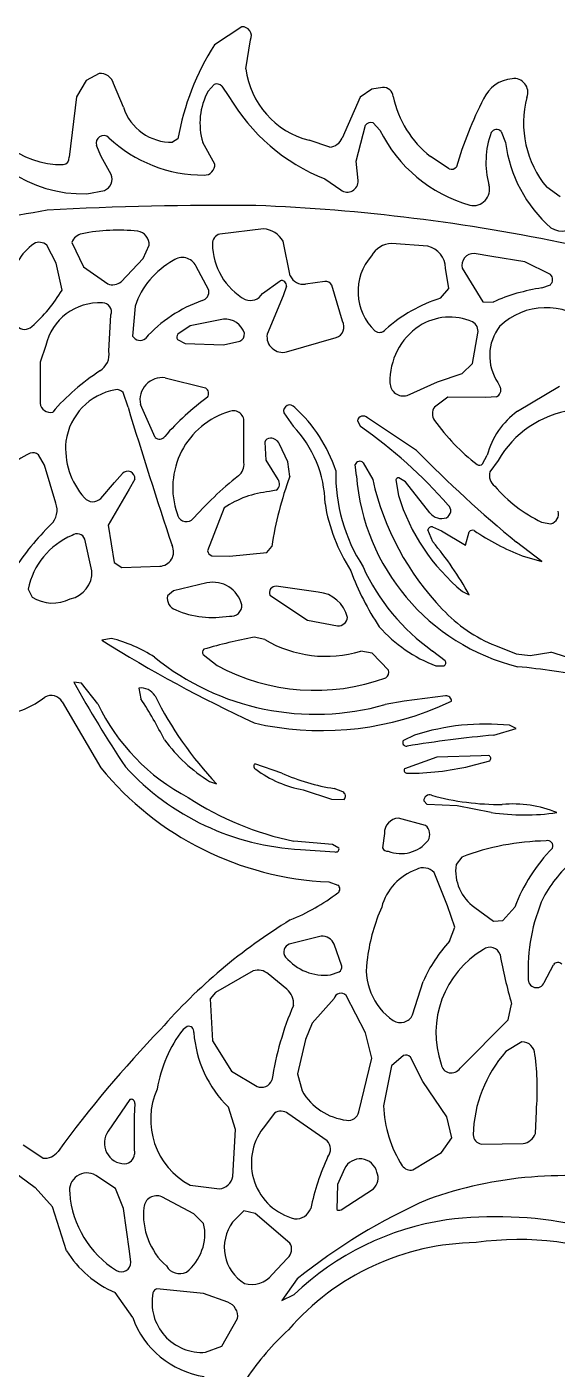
# Model space of a CAD drawing. Header units: millimetres. Extents: x 0.02 to 0.492, y 0.021 to 0.495.
# Drawn here: x 0.2586 to 0.3032, y 0.3819 to 0.4946 of the extents above; entities that cross this region are included whole.
import ezdxf

# ---------------------------------------------------------------- set-up
doc = ezdxf.new("R2010")
doc.units = ezdxf.units.MM
doc.header["$MEASUREMENT"] = 0
doc.layers.add('WHITE', color=7, linetype='Continuous')

msp = doc.modelspace()

# ---------------------------------------------------------------- linework, layer by layer
at = {"layer": 'WHITE'}
for p, q in [((0.2766565142784519, 0.4946427928077678), (0.2743567726052484, 0.4931409402703973)), ((0.277001946441813, 0.4911279473732226), (0.2774024791346796, 0.493565094944169)), ((0.2646691924459278, 0.4907217642395127), (0.2635697625939415, 0.4901340140550638)), ((0.2635697625939415, 0.4901340140550638), (0.2627559690864673, 0.4887638497849149)), ((0.2667171724848207, 0.4878840159949484), (0.2658775864446327, 0.4898732388849663)), ((0.2738334498864594, 0.4892488062100205), (0.2743459740148543, 0.489803669410572)), ((0.2749750658114407, 0.4896594832826288), (0.2755800430150441, 0.4888016203908227)), ((0.2884861631902091, 0.4895520682064224), (0.2875953738133967, 0.489399772588247)), ((0.2627559690864673, 0.4887638497849149), (0.2621514260473717, 0.4836875129034762)), ((0.2866192539234658, 0.4887474245519341), (0.2851120080798262, 0.485288161076797)), ((0.2875953738133967, 0.489399772588247), (0.2866192539234658, 0.4887474245519341)), ((0.2862799332349271, 0.4833696474581592), (0.2870598276518471, 0.4863713132865103)), ((0.2876939456542335, 0.486571828764818), (0.2882717967794231, 0.4859572619149523)), ((0.2712895853518336, 0.4852376749103305), (0.2708480650957889, 0.4849534569399055)), ((0.2840670448536581, 0.4845380698015179), (0.2823139211197573, 0.4851130662344016)), ((0.2984582536074534, 0.4858416630098593), (0.2988228442073936, 0.4849345645458362)), ((0.2648512280092482, 0.4837375881476235), (0.2644545225352697, 0.4846863118377885)), ((0.2744000004425861, 0.4831189804123765), (0.2733855614001072, 0.4849259388314406)), ((0.2656696604782222, 0.4822263451777345), (0.2648512280092482, 0.4837375881476235)), ((0.2864333755301703, 0.4817321544485886), (0.2862799332349271, 0.4833696474581592)), ((0.2941033787233723, 0.4827028390140138), (0.2925228394834238, 0.4837469213070954)), ((0.2836527559755495, 0.4818648295371075), (0.2849954972357804, 0.4809386607245356)), ((0.2636225872346789, 0.480620608301463), (0.2651126700186801, 0.4809028901000878)), ((0.3034169238749037, 0.4803737540200229), (0.3022969934216995, 0.4811702732577194)), ((0.2784861077126209, 0.4776685876104419), (0.2748129190447813, 0.4772330695661461)), ((0.2610524046121326, 0.4747971505298373), (0.2602649724716535, 0.4763006315954745)), ((0.2623777103926718, 0.4765263981821735), (0.2633599871872351, 0.4744762585556718)), ((0.2683783329512124, 0.4751786763751858), (0.2688818918340086, 0.4762870648825586)), ((0.2807417120547584, 0.4737167107858106), (0.2801320031066757, 0.4766270422147419)), ((0.2923066332273107, 0.4762140554445355), (0.289255815672764, 0.4764489496194436)), ((0.2665118227899138, 0.4732291117921291), (0.2683783329512124, 0.4751786763751858)), ((0.297681614565979, 0.4753617381289308), (0.2962030919211154, 0.4756035155192624)), ((0.300462565060383, 0.4748991428980067), (0.297681614565979, 0.4753617381289308)), ((0.3026289258550952, 0.4738308489967899), (0.300462565060383, 0.4748991428980067)), ((0.2615511165494964, 0.4725291805958657), (0.2610524046121326, 0.4747971505298373)), ((0.2633599871872351, 0.4744762585556718), (0.2653908138359197, 0.4730395836852014)), ((0.2738866350055399, 0.4725148863646027), (0.2727976724597558, 0.4745588213955587)), ((0.2940612653366214, 0.4726616930445869), (0.2937845117988553, 0.4743729978028709)), ((0.295191514246337, 0.4743721026331327), (0.296937495136023, 0.47153914944141)), ((0.2783948162790418, 0.4722341285366076), (0.2798775537667774, 0.4733164577584003)), ((0.2804254770680947, 0.4728447481959522), (0.2801281355418297, 0.4720378989106842)), ((0.2836365915694999, 0.4732443043283094), (0.282007721734046, 0.4730330705305009)), ((0.2851253708093681, 0.4699061222549504), (0.28422648603345, 0.4729423560247701)), ((0.2933705718914584, 0.4718408017062037), (0.2940612653366214, 0.4726616930445869)), ((0.3018871920589962, 0.4727045343859852), (0.3026078086794745, 0.4729814115526585)), ((0.2801281355418297, 0.4720378989106842), (0.2787883963278651, 0.4688121115115849)), ((0.296937495136023, 0.47153914944141), (0.2977920136134886, 0.4715225414610274)), ((0.2654954591898461, 0.4673811083287668), (0.26566480967962, 0.4704480407451402)), ((0.2676849387624906, 0.4711792936186195), (0.2674868034608621, 0.4686598165720965)), ((0.2723284079395846, 0.4695205268025573), (0.271275887033643, 0.4688139152084071)), ((0.2751172872330779, 0.4700741756797148), (0.2723284079395846, 0.4695205268025573)), ((0.2712616540710203, 0.4683769827554837), (0.2719004400057639, 0.4680410527583034)), ((0.2751158211410173, 0.4679245789197998), (0.2764837596803605, 0.4682218428968515)), ((0.2804347836129031, 0.4673332434942423), (0.2846062753306556, 0.4685306081835013)), ((0.296063110930154, 0.4663615448542938), (0.2965002911779658, 0.4689088457970903)), ((0.2601762597757313, 0.4678676484458364), (0.2597000097305154, 0.4664735990592104)), ((0.2719004400057639, 0.4680410527583034), (0.2751158211410173, 0.4679245789197998)), ((0.2597000097305154, 0.4664735990592104), (0.2597087080133454, 0.4630174550608642)), ((0.2951983598989196, 0.4655146666729837), (0.296063110930154, 0.4663615448542938)), ((0.270223680308688, 0.4651550985987108), (0.2736215857548923, 0.464302239100564)), ((0.290559442231923, 0.4636752508259041), (0.2931295932874615, 0.4648228706717547)), ((0.2931295932874615, 0.4648228706717547), (0.2951983598989196, 0.4655146666729837)), ((0.2982007926263425, 0.464749278488167), (0.2983917742049588, 0.4643597738802838)), ((0.2670963606080543, 0.4626982112705136), (0.2666925635155606, 0.4639145812465657)), ((0.2998335971348065, 0.4623434538751851), (0.3033650789684004, 0.464455402475449)), ((0.2693684728808181, 0.4601486164486044), (0.2681420201671106, 0.4629095497240602)), ((0.2939910055010014, 0.4635361317711364), (0.2928704891394037, 0.4626960112134496)), ((0.2971750931255577, 0.4635019119063256), (0.2939910055010014, 0.4635361317711364)), ((0.2980659531426516, 0.4635574089827017), (0.2971750931255577, 0.4635019119063256)), ((0.2801973546945547, 0.4622229292545543), (0.2809723727680631, 0.4610943816418037)), ((0.2863811435677709, 0.4615533065429859), (0.2866453217861874, 0.4610528979544044)), ((0.291339397970325, 0.4590587836703617), (0.2872291889270563, 0.4617938787250964)), ((0.2768427434207786, 0.4580345566801732), (0.2768224634569691, 0.4613075361572222)), ((0.2785872794846072, 0.4597502013700886), (0.2786872119016287, 0.4582416103132711)), ((0.2805402856648733, 0.4581007926014077), (0.2798412366867962, 0.4595895302749821)), ((0.260071029010964, 0.4578094765592953), (0.2595580081906329, 0.4586830761666737)), ((0.2786872119016287, 0.4582416103132711), (0.2796890977349187, 0.4566213494228459)), ((0.2806922015229415, 0.4568672484479244), (0.2805402856648733, 0.4581007926014077)), ((0.2868532082067341, 0.4580158799317161), (0.287667519390543, 0.4566035854673851)), ((0.296899544676343, 0.4579336445019965), (0.2972911523080332, 0.4586430372061763)), ((0.2982211555857441, 0.4582118991464106), (0.2975218539760743, 0.4572516213054715)), ((0.2610281573459556, 0.4546348389045508), (0.260071029010964, 0.4578094765592953)), ((0.2659572367455031, 0.4563479922091047), (0.2666252841466054, 0.4571033533992622)), ((0.286302339886961, 0.4569301582263551), (0.2862049807981261, 0.4578756037299687)), ((0.264805980144359, 0.455016917536002), (0.2659572367455031, 0.4563479922091047)), ((0.2671910007752202, 0.4557885153829751), (0.2654247216292037, 0.4527741676959378)), ((0.267663158893085, 0.4566290659592778), (0.2671910007752202, 0.4557885153829751)), ((0.2795605590109504, 0.4557272421969876), (0.2789806109977367, 0.4555904940461835)), ((0.2896095970465133, 0.4565711614465626), (0.2898315127655162, 0.4552696541602078)), ((0.2904208075413036, 0.4564173385778649), (0.2898543226384365, 0.4567415878046814)), ((0.2924660171261264, 0.4538131655871161), (0.2904208075413036, 0.4564173385778649)), ((0.2751816717622736, 0.4542387305657632), (0.2737801203455005, 0.450622009625784)), ((0.2654247216292037, 0.4527741676959378), (0.2659327347232933, 0.4496420456203741)), ((0.2927171920859252, 0.4513653709861561), (0.2923047147972728, 0.452386730876136)), ((0.292696552831505, 0.4526296154399199), (0.2934469025209073, 0.4522934057250633)), ((0.2934469025209073, 0.4522934057250633), (0.2954783995165904, 0.4510994776675444)), ((0.301847996189532, 0.4530318216349123), (0.3026543163931649, 0.4528952197379575)), ((0.2640667111346293, 0.4489401367267785), (0.2634657241532743, 0.4516011018360856)), ((0.2954783995165904, 0.4510994776675444), (0.295785073132188, 0.4522252588086777)), ((0.301895275289488, 0.4497138858931751), (0.2997629222554765, 0.4513361881864359)), ((0.2741386474404869, 0.450209913661661), (0.2756389371686488, 0.4501815593734645)), ((0.2756389371686488, 0.4501815593734645), (0.2787801924867264, 0.4504702859338108)), ((0.2787801924867264, 0.4504702859338108), (0.2791784197958608, 0.4509937156845091)), ((0.3002435562843617, 0.4501953124690508), (0.301895275289488, 0.4497138858931751)), ((0.2659327347232933, 0.4496420456203741), (0.2665788214778264, 0.4492121736561605)), ((0.2665788214778264, 0.4492121736561605), (0.2697656250502865, 0.4493275924369083)), ((0.2737361447534123, 0.4479143550906379), (0.2709345971948576, 0.44724365494837)), ((0.2586993329362944, 0.44739654465184), (0.259038403510186, 0.4467230061103545)), ((0.2709345971948576, 0.44724365494837), (0.2704182446409209, 0.4468249961067754)), ((0.279025703370911, 0.4468880692397506), (0.2821771464190194, 0.4447922090602665)), ((0.2830921508217775, 0.4471457682888456), (0.279558007582021, 0.4476393051571876)), ((0.2952257974690665, 0.4471928327040169), (0.2957665856419426, 0.4469232079518735)), ((0.2821771464190194, 0.4447922090602665), (0.2847098497159833, 0.4443216994069451)), ((0.2785970190968803, 0.443164420822262), (0.2777028092922411, 0.4433640742557325)), ((0.2656991575887002, 0.443258067117951), (0.2648841797705609, 0.4431044391220916)), ((0.2876332310043164, 0.4420167570253568), (0.286656957932784, 0.4421913778646555)), ((0.2937719366351187, 0.4413617698913415), (0.2927083729230793, 0.4421968470291859)), ((0.2979991167931632, 0.4426491321262225), (0.2997211974283951, 0.4419660349360447)), ((0.2734077303195898, 0.4419023640623853), (0.2745853944884108, 0.4409847044306743)), ((0.2890016620059279, 0.4405894497064216), (0.2876332310043164, 0.4420167570253568)), ((0.2997211974283951, 0.4419660349360447), (0.3009172344773237, 0.4418121116512886)), ((0.3009172344773237, 0.4418121116512886), (0.3026540759304219, 0.4420982228146764)), ((0.2929730483800856, 0.4409524728601614), (0.2936768660127229, 0.4409658501535363)), ((0.2631912950940587, 0.4395050974228512), (0.2625349854008001, 0.4395936119252034)), ((0.2645509967232457, 0.4377728252959657), (0.2631912950940587, 0.4395050974228512)), ((0.2680115538622679, 0.4390842057804148), (0.2681819633411867, 0.4381697740357752)), ((0.2615515454334513, 0.4379316245620297), (0.2648198385470255, 0.4323717733523275)), ((0.2903182844148646, 0.4379877328032276), (0.2887081418134613, 0.4376942321981092)), ((0.2938019379541481, 0.4384310842466539), (0.2903182844148646, 0.4379877328032276)), ((0.2930759171832631, 0.4374413217891407), (0.2943038450506779, 0.4379751485077984)), ((0.2978471127266237, 0.4351370863775015), (0.2997226821659434, 0.4356823319835211)), ((0.2997226821659434, 0.4356823319835211), (0.2991763347292913, 0.4359564998518418)), ((0.2911854917320712, 0.4351264106140628), (0.2902542943750155, 0.4346924598685641)), ((0.2930467384968533, 0.4332798496990629), (0.2903461248401548, 0.4323017423846866)), ((0.2967919812952287, 0.4334002547704558), (0.2930467384968533, 0.4332798496990629)), ((0.2974133210928204, 0.4334116762831897), (0.2967919812952287, 0.4334002547704558)), ((0.2800300826297099, 0.4319481777278183), (0.2777664544580109, 0.4327199682238276)), ((0.2958082856235434, 0.4325253536211294), (0.2975122629463509, 0.4329807779212381)), ((0.2739554040778393, 0.4312210781737005), (0.2745450711944325, 0.4310425102984473)), ((0.2818356339085593, 0.4305399863776842), (0.2841980068141555, 0.4297360588463714)), ((0.2841980068141555, 0.4297360588463714), (0.2852636834810843, 0.4297242801507038)), ((0.2851527841360708, 0.4303574249505993), (0.2844326669524391, 0.430643265976577)), ((0.2922563990819323, 0.4293081814589876), (0.2919678214926504, 0.4296079023353861)), ((0.2947706315150935, 0.4291803719443163), (0.2922563990819323, 0.4293081814589876)), ((0.2976370018087321, 0.4286344359131854), (0.2947706315150935, 0.4291803719443163)), ((0.2921082834232521, 0.4275475182370173), (0.2898350272320031, 0.4281590793368475)), ((0.288653860486472, 0.426875991636964), (0.288486118059641, 0.4256529136614884)), ((0.2842770853407591, 0.4259461829134905), (0.2810298833177779, 0.4262272844496802)), ((0.2816107741995713, 0.4255231799820369), (0.2844850407132219, 0.425312271461393)), ((0.2848330601601528, 0.4256408640874331), (0.2842770853407591, 0.4259461829134905)), ((0.2951599627147855, 0.4248808986269659), (0.2946730004567011, 0.4242481573053201)), ((0.2939563455447229, 0.4207958303135258), (0.2928320898325217, 0.423584334265828)), ((0.2839708782139965, 0.4227940465747724), (0.284742085163759, 0.4225242711615179)), ((0.2945647520872064, 0.4189968677016122), (0.2939563455447229, 0.4207958303135258)), ((0.2962459263182551, 0.4206477592787168), (0.297827281838252, 0.4195001018653394)), ((0.2985963197308834, 0.4195508337063961), (0.2996147028622824, 0.4206805464200539)), ((0.2941212110690066, 0.4178223707922612), (0.2945647520872064, 0.4189968677016122)), ((0.297827281838252, 0.4195001018653394), (0.2985963197308834, 0.4195508337063961)), ((0.2833326420007823, 0.4182325084265054), (0.2806561993607517, 0.4175630085887732)), ((0.285070916688671, 0.4157195288426986), (0.2844323471924958, 0.4175620093240477)), ((0.2776315141768793, 0.4153192973651786), (0.2744417408450036, 0.4135010521528351)), ((0.2841274361603974, 0.4149886437537688), (0.2848580281523345, 0.4152351164843681)), ((0.3020943067106047, 0.414332344014979), (0.3028646363454921, 0.4158272228100764)), ((0.2804461319431268, 0.4137753367240971), (0.2788897341753774, 0.4150672761291411)), ((0.2910271429471062, 0.4116156215285229), (0.2919150396038139, 0.4144328085166981)), ((0.2744417408450036, 0.4135010521528351), (0.2739926587228754, 0.4129660463140026)), ((0.2739926587228754, 0.4129660463140026), (0.274198762277763, 0.4094492521311334)), ((0.2844153890316066, 0.4130069812170401), (0.2825852569033488, 0.4109255803111189)), ((0.2870671808696695, 0.4101275536448227), (0.2854255138523527, 0.4132648932374245)), ((0.2990605312396716, 0.4112064442335163), (0.2993439987019295, 0.4125339624339687)), ((0.2720707459005325, 0.4106572601657563), (0.2717228862391916, 0.4104063969389407)), ((0.2825852569033488, 0.4109255803111189), (0.2820093072968768, 0.4095490694863142)), ((0.2950098803641498, 0.4071346998807098), (0.2990605312396716, 0.4112064442335163)), ((0.274198762277763, 0.4094492521311334), (0.2757929928073945, 0.4069059837578801)), ((0.2820093072968768, 0.4095490694863142), (0.2813397454256491, 0.406664322027593)), ((0.2875817403011047, 0.4079914060395479), (0.2870671808696695, 0.4101275536448227)), ((0.3002062081548644, 0.409355510188186), (0.2988625606258964, 0.4085385261601349)), ((0.2864966512838323, 0.4034748324736077), (0.2875817403011047, 0.4079914060395479)), ((0.2892430363389842, 0.4073422554603093), (0.2885748385717851, 0.4039893792393829)), ((0.2902682749818286, 0.4082073545202271), (0.2892430363389842, 0.4073422554603093)), ((0.2918706273317994, 0.4060361124457521), (0.2908407986999024, 0.408075896086355)), ((0.2757929928073945, 0.4069059837578801), (0.2779451061078399, 0.4056155226589336)), ((0.2813397454256491, 0.406664322027593), (0.2817296884832953, 0.4052320803034355)), ((0.2938882616378336, 0.4030641084405203), (0.2918706273317994, 0.4060361124457521)), ((0.267248552282446, 0.4045010736377663), (0.2654289840592611, 0.4018530727202142)), ((0.276127010272385, 0.4019848911624211), (0.2755433559175555, 0.4038657273231898)), ((0.2794109207361791, 0.4033790695225617), (0.2784505250345622, 0.4021085240961549)), ((0.2838420712365565, 0.4010387167979314), (0.2805389522610224, 0.4033398093483533)), ((0.2943279601277964, 0.4012815040991353), (0.2938882616378336, 0.4030641084405203)), ((0.3013414419294783, 0.4016471450022713), (0.3014281878951089, 0.4035437357902716)), ((0.2759108441350651, 0.3980417696082345), (0.276127010272385, 0.4019848911624211)), ((0.2599421197578614, 0.3995805610223355), (0.2582925148905316, 0.4006626011381667)), ((0.2934442730844542, 0.4000643754249891), (0.2943279601277964, 0.4012815040991353)), ((0.29679741709164, 0.4007662871634455), (0.3003185995944525, 0.4008029751695244)), ((0.2910534290723031, 0.3986064745782726), (0.2934442730844542, 0.4000643754249891)), ((0.2853077407046959, 0.3986974887400634), (0.2847047182870642, 0.397373182019933)), ((0.2607576147395094, 0.395494914817778), (0.2592863113214602, 0.3971286241066308)), ((0.2660366588548954, 0.3970351908410312), (0.2643817834283137, 0.3981401133632293)), ((0.2667071622033462, 0.3953487848223879), (0.2660366588548954, 0.3970351908410312)), ((0.2723109265539368, 0.3973226911254694), (0.2747802437477989, 0.3969937779880162)), ((0.2847047182870642, 0.397373182019933), (0.2846409893890834, 0.3952701749649033)), ((0.2726400839246952, 0.3949199295456968), (0.2699311751531951, 0.39634104919686)), ((0.2850099915651668, 0.3952376601811147), (0.2877250420826375, 0.3969980591415201)), ((0.2619258348028692, 0.391797150901767), (0.2607576147395094, 0.395494914817778)), ((0.2672121064932473, 0.3917684043587924), (0.2667071622033462, 0.3953487848223879)), ((0.2734567223993615, 0.394096390162907), (0.2726400839246952, 0.3949199295456968)), ((0.2768298280031616, 0.3951555023729827), (0.2758939912686755, 0.3941956286942536)), ((0.2777882234235192, 0.3949446014051385), (0.2768298280031616, 0.3951555023729827)), ((0.280701321292996, 0.3924513428861977), (0.2777882234235192, 0.3949446014051385)), ((0.2673472752751527, 0.3908363836580885), (0.2672121064932473, 0.3917684043587924)), ((0.2792215344839934, 0.3898026612409248), (0.2805067708211794, 0.3911805879366467)), ((0.2813257853263998, 0.3894355363275717), (0.2800360539986751, 0.387622013050916)), ((0.2674907564579649, 0.3862015935532597), (0.2660252730104611, 0.3882840052325088)), ((0.2734326761212053, 0.3882245204013628), (0.2695324737694385, 0.3885965948644791)), ((0.2754850424055783, 0.3874763101557946), (0.2734326761212053, 0.3882245204013628)), ((0.2800360539986751, 0.387622013050916), (0.2810696313326755, 0.3881337568843013)), ((0.2749758688336837, 0.3837775366761674), (0.2763045164744753, 0.3860986079027832)), ((0.2736178753000582, 0.3832710625302744), (0.2749758688336837, 0.3837775366761674))]:
    msp.add_line(p, q, dxfattribs=at)
for centre, radius, start, end in [((0.2767212379455707, 0.4938905721972321), 0.000755, 334.4628839059434, 94.91781490594218), ((0.2931717368056431, 0.4812922126113671), 0.022235, 147.7993189059419, 169.7790979059419), ((0.2647681893068956, 0.4895780406621049), 0.001148, 14.9005049059425, 94.94699990594403), ((0.284066602073463, 0.4920139726585257), 0.00712, 187.1485189059417, 255.7494229059417), ((0.2745618488250231, 0.4893010691058222), 0.000547, 40.93755890593807, 113.2442909059386), ((0.2885594821159918, 0.4887123794407154), 0.0008428836741405, 5.389627433963494, 94.99022690594319), ((0.2996607527306087, 0.4873672980310328), 0.0029368973379341, 95.40154811512632, 155.2140568025103), ((0.2995442024299467, 0.4891330166027352), 0.0011691256265318, 339.1418549644518, 97.8616677875917), ((0.2615432769113533, 0.490540526519215), 0.0074713308256496, 191.1740439059419, 270.8753216127413), ((0.2787885291217314, 0.486550778454015), 0.005642, 151.4318229059421, 196.7376589059421), ((0.2896539813312292, 0.497014493534383), 0.016295, 210.2657789059419, 248.3900319059421), ((0.2978755717292878, 0.4905516756941509), 0.008657737854894, 191.7300527989394, 231.8108249059418), ((0.325371196547275, 0.4739434758767956), 0.0319376449658266, 152.6861314106154, 163.7579966767576), ((0.3087797879147396, 0.4865524131834102), 0.008425796972317, 165.1156127233378, 219.7001059059417), ((0.2633194291527348, 0.4915834174386026), 0.010967, 200.0029429059418, 271.5840149059419), ((0.2707351043113644, 0.4891709444456585), 0.004219, 197.7600669059419, 271.5342379059419), ((0.2875036296164433, 0.4860707541139327), 0.000536, 69.20243490594653, 145.8926839059449), ((0.2650375485204363, 0.484890290953851), 0.0006176785403178, 44.73829487459497, 199.2830439059367), ((0.2734662825131496, 0.4939232604301776), 0.0117374988912724, 227.0998770333796, 270.123066094452), ((0.2839173368294858, 0.4858495527436481), 0.00132, 276.5122229059419, 334.8305539059426), ((0.2992229215478013, 0.4914037445711742), 0.0122307525122992, 206.4432069059418, 253.9258868824172), ((0.3044676145306968, 0.483267477882891), 0.0072803791535029, 159.959910329729, 195.1288929675278), ((0.2980714621180935, 0.4855057740712924), 0.0005122782791539, 40.97098190593977, 149.9499773403352), ((0.3103710112220961, 0.4864816873339405), 0.0116513411382954, 187.6305539059418, 228.4259778459831), ((0.2615841509434642, 0.483635034446209), 0.0005696973161166, 277.3886787065253, 5.285372905944467), ((0.2735288276597459, 0.4830582754485933), 0.0008732852398784, 267.5497833656929, 3.986034905940147), ((0.294273269669433, 0.4832517344513381), 0.0005745860550595, 252.8019599059415, 319.1984192472643), ((0.2647588732603889, 0.4818307245970875), 0.000993, 290.8725749059419, 23.47878290594348), ((0.2855306165843626, 0.4816685047371664), 0.000905, 233.7512469059419, 4.033008905943304), ((0.2961126046501456, 0.4810000463780301), 0.0013768603876826, 258.4304077036352, 15.47260802408106), ((0.2749983066033418, 0.2138409267279442), 0.2658000718323232, 89.38762857482467, 93.17055188212314), ((0.271944399938211, 0.3239710859376603), 0.1557663085126208, 78.0311502186049, 87.83122613756505), ((0.2716070553522715, 0.410128789567472), 0.0700247067324611, 99.29456706415108, 114.9002956191354), ((0.3035880388310397, 0.4792542787010446), 0.0017655064056777, 237.4961015801636, 327.3000123741488), ((0.2634537941945522, 0.4761461480263838), 0.0011412916058779, 101.2226289260109, 160.5383839059431), ((0.2662736554898235, 0.4618265415919942), 0.0157359041145642, 84.01161832947435, 101.1462894655872), ((0.2677306712502454, 0.476339072557845), 0.0011523947373921, 357.4133579059407, 80.77912612825051), ((0.2750016472986082, 0.4764445898225495), 0.0008107519101764, 103.4609009059401, 182.4826702394315), ((0.2783669856848798, 0.4756591153059533), 0.002013, 28.74014790594217, 86.60746190594341), ((0.2620133326187239, 0.4724454619614377), 0.0048772989340756, 125.3370852931141, 173.0093196078701), ((0.2596416936164217, 0.4756073147281918), 0.0009322900888875, 48.04505290594106, 118.8131195302053), ((0.2796578570875234, 0.4764742072438197), 0.0054665840328335, 180.678529726946, 240.3394338101938), ((0.289365216927031, 0.4743892486843522), 0.0020626043189258, 93.0404149059418, 150.639433680343), ((0.2918775880327694, 0.4743559464000925), 0.001907, 0.5123159059417539, 76.99804090594189), ((0.2742623192078666, 0.4689311113974102), 0.0069509896290368, 118.8797243604969, 161.1293099059408), ((0.2716597594593405, 0.4739976683125101), 0.0012687548144261, 26.24985790594159, 126.4939970022954), ((0.2909599038055228, 0.4723963067936225), 0.0045313955276899, 138.4721114975744, 226.6582680276141), ((0.2961641895007923, 0.4746042725049296), 0.001, 87.77049290594091, 193.4248549059412), ((0.3021849674107989, 0.4734169046771792), 0.000607, 314.155520905938, 42.99629790593931), ((0.2657889010266211, 0.4740950033119848), 0.001128, 249.3343369059415, 309.8580739059412), ((0.2799901630953098, 0.4728931810886824), 0.000438, 353.6513999059382, 104.8979919059397), ((0.2818209378749084, 0.4742012318164394), 0.001183, 204.1778109059426, 279.0844449059399), ((0.2837207694544663, 0.4726815654157731), 0.000569, 27.27949290594082, 98.50756790594065), ((0.3041332039640309, 0.4572377612408705), 0.015629, 98.2624679059419, 113.9370259059419), ((0.2506041219525885, 0.4790310673856812), 0.0127322905453932, 311.3628728666955, 329.2921179059418), ((0.2771651828568656, 0.4606949423390707), 0.0116020696635668, 109.3063231496174, 137.9213647648407), ((0.2731338343560643, 0.4723833437490838), 0.0007642069598927, 284.8213764337673, 9.911659905942889), ((0.2773679754688481, 0.4728432428024599), 0.001193910481713, 249.6433999066249, 329.3238999059426), ((0.29720470980692, 0.4597237068158081), 0.0127092329484368, 107.558613905942, 131.7116081736879), ((0.2646833489144926, 0.4668319511240029), 0.0046245563513913, 86.62385233422685, 167.0585029059416), ((0.2649560613408193, 0.470697209541766), 0.0007512717863494, 340.6302769059411, 90.02811173397313), ((0.3022284645245186, 0.4654547366965709), 0.0055931468772777, 49.15411390594188, 134.0597855330374), ((0.2584151464955875, 0.4700724673729866), 0.0008487386387495, 221.6491433173378, 315.2536448610732), ((0.2752604922077074, 0.4683716546664408), 0.0017085331326604, 17.79328668677436, 94.80802990594118), ((0.284305770713383, 0.469429719397422), 0.000948, 288.4808689059411, 30.16783390594223), ((0.2882408967974743, 0.4696286418434799), 0.0006569938101593, 233.4659813129852, 320.550830854578), ((0.2946719356639844, 0.4648822497411461), 0.0055564200904716, 123.748736221865, 181.5530338410469), ((0.294153924436821, 0.4655117157326999), 0.0047459399596093, 66.30196793479512, 122.7706168759295), ((0.2956791898707975, 0.4691047862924723), 0.0008441564039703, 346.5784379059427, 63.07871334273276), ((0.3015287082171972, 0.467016379496782), 0.0040267566555625, 142.3862078303749, 214.2641599059421), ((0.2680961892723961, 0.4689916078815798), 0.0006938562821994, 208.5668949059419, 311.2661607296716), ((0.2715855360665589, 0.4685851304265394), 0.000385, 143.5410869059411, 212.7274419059364), ((0.2762318928460992, 0.4688302445348874), 0.0006584750985159, 292.4886349059415, 5.534795700691338), ((0.280104685080278, 0.4686216281257708), 0.00133, 171.7657489059427, 284.3706909059425), ((0.2638415475950208, 0.4671413842913337), 0.001671194536139, 302.2152542223666, 8.247226905942961), ((0.2749805392529842, 0.4499128358799906), 0.0188447774483794, 122.9437315201081, 138.9782017611265), ((0.269983005036683, 0.4632905677157686), 0.00188, 82.64488090594317, 191.6930869059424), ((0.2902352617955158, 0.4647449936510011), 0.0011177847141537, 180.6835620829606, 286.8591809059411), ((0.2669281601442048, 0.4591301112552093), 0.0050967575727273, 100.1240393660253, 172.1448315723858), ((0.2661695517389847, 0.4634843319882104), 0.0006772412736628, 39.44200590594174, 101.6967659178196), ((0.2733019084388704, 0.4638290785016054), 0.0005710293677086, 327.499322435688, 55.9562069059391), ((0.2978400310688163, 0.464116486988488), 0.000603, 292.0035149059378, 23.79471190594057), ((0.260538141946429, 0.463082582621105), 0.0008319869280545, 184.4896809059399, 285.6736660472346), ((0.6974006114649008, 0.5933369487448382), 0.4496979297643668, 196.888090905941, 198.4453137450884), ((0.2864019864962596, 0.446145327362918), 0.0214751903147512, 125.9857554768327, 139.0123403376165), ((0.2806944151509992, 0.4623574946605598), 0.0005149533433761, 35.02672952806925, 195.1481469059395), ((0.2728986891733211, 0.4535332699202932), 0.0122758457025833, 18.19528151909847, 47.9794646603355), ((0.2936437740199827, 0.4621266374522887), 0.0009602895326049, 143.6355869059413, 215.5580478794034), ((0.2775586826730856, 0.4559138277314885), 0.0066994947272871, 106.7429522429561, 198.7951757033443), ((0.2759480291470794, 0.4614941503888947), 0.0008941254015936, 347.9531479059411, 110.92457313232), ((0.286873549114421, 0.4614325349501828), 0.000507, 45.4558069059376, 166.2191849059411), ((0.3080230728457357, 0.4726487318398577), 0.018778165364102, 216.1623426751451, 231.9342790210111), ((0.3037338816203174, 0.4569400589301452), 0.006664, 125.8225459059422, 165.1938839059419), ((0.3056332622321571, 0.4539943810300062), 0.008528, 98.22249890594196, 150.3599519059416), ((0.2697434518135478, 0.4605550374670524), 0.0005529803289697, 227.3042329059453, 324.1055872646346), ((0.2741562374856424, 0.4544729553009161), 0.0095027883790002, 0.7792056153250406, 44.16984790594201), ((0.2631235539164365, 0.4273478902941294), 0.0411011083195774, 41.28546176158142, 55.08990590594181), ((0.2679718066543041, 0.4591987962171476), 0.0061248484470175, 174.1160109372269, 222.271976485304), ((0.2790446065462624, 0.4596067006620368), 0.0004793125228215, 86.93776598969559, 162.579114905945), ((0.2790402227544825, 0.4591912759127803), 0.0008945556756141, 26.43600490594049, 88.07886389691973), ((0.3683546789792702, 0.5346088976088146), 0.107885, 224.4497749059419, 230.5217059059419), ((0.2609258056473397, 0.4539460064680444), 0.005285465996126, 112.8347902258425, 164.2327453443683), ((0.2590939095228926, 0.4581266146684827), 0.0007245943502176, 50.17129990594182, 107.6138563026878), ((0.2756339755212879, 0.457887284755238), 0.0012177063910127, 307.2879656546044, 6.946474905940927), ((0.2865696238706373, 0.4577584524189663), 0.000383, 42.23202090593777, 162.1889999059404), ((0.2966342903268556, 0.4581495104368939), 0.0003419911866863, 236.4158591940723, 320.8610509059412), ((0.2670740639697847, 0.4567126851636618), 0.000595, 351.9211089059421, 138.9600369059428), ((0.2962172397040661, 0.4321269695739935), 0.0317563339401749, 128.6772022109392, 138.4642177523208), ((0.3109758155163842, 0.4459304332123926), 0.032198, 160.1430019059419, 170.9524229059418), ((0.2990583751847655, 0.4571123798532996), 0.0144998866855066, 178.9958620725893, 212.6878279682709), ((0.3041954976952969, 0.4582959014977837), 0.0179452041235943, 184.3647909059419, 256.0309338310677), ((0.2986331029359366, 0.4569542058215127), 0.0011503609089732, 165.0164909059438, 231.9633199373332), ((0.2792490699717661, 0.4562283156232117), 0.00059, 301.8668819059415, 41.77130090594531), ((0.3101734451300697, 0.4616990816652605), 0.0230755449533841, 192.757083905942, 223.8954687628354), ((0.2898156515525978, 0.4565361965996116), 0.000209, 79.33716990594071, 170.3693649059408), ((0.3073242477786898, 0.4642156019729307), 0.0124525609461186, 220.9867369964754, 243.9108499059418), ((0.259454970806107, 0.4540467481738824), 0.0016795137976983, 314.2318482344692, 20.4968169059418), ((0.2641509034527663, 0.4556668171192956), 0.0009227648347402, 219.5767888870307, 315.2273029059414), ((0.2797961606505245, 0.4472844363312481), 0.008346, 95.6077449059421, 123.5660739059423), ((0.2981050439489167, 0.4568954663588706), 0.0146277804697694, 189.019793251886, 212.9069740607477), ((0.3059298392240171, 0.4601815220569991), 0.016831, 196.967821905942, 230.507899905942), ((0.2720309287684901, 0.4538995075852076), 0.0008271593556158, 190.0371719621962, 300.1432161472437), ((0.2934607052762443, 0.4546078639119647), 0.0012731653244973, 218.6228329059433, 288.8046614681833), ((0.2935845362880123, 0.4539805140586532), 0.0006450107357363, 296.3772014274791, 48.93839031332978), ((0.3024384169825854, 0.4537254504384188), 0.0008578435588596, 284.5767649059425, 15.57163826819353), ((0.276682951125392, 0.4365131782667427), 0.0229015830804794, 134.5157200567681, 147.0542169587837), ((0.2926315953330251, 0.4522968970554094), 0.000339, 78.95294890594666, 164.6332539059449), ((0.2960534796974492, 0.4519905834492631), 0.0003565313570945, 67.70370645887034, 138.8358909059484), ((0.3081633652178233, 0.4702373161871447), 0.0215500646536995, 236.2434625275394, 248.4380239059421), ((0.2647695351746345, 0.4461993027379395), 0.0061871433969765, 112.5049305637363, 168.8426089059417), ((0.2628150873248662, 0.4513569274652693), 0.0006949456135875, 20.57036990594175, 126.5401978808843), ((0.2735029852488141, 0.4349077388168339), 0.025299, 28.3553459059419, 40.58119690594183), ((0.2697266024258092, 0.4505270677365745), 0.0012001098948556, 271.8633509059404, 25.98095812738257), ((0.2742887846251095, 0.4507025431632072), 0.000515, 188.99659690594, 253.0505119059384), ((0.2617662231345902, 0.4488348429880826), 0.0023028963957878, 281.9289744502211, 2.620608905940767), ((0.3070919020529361, 0.4568081907742614), 0.0226735044908747, 200.2822422245848, 213.6801038892513), ((0.3028008667678942, 0.4564958549284208), 0.017502001568678, 204.3430425885273, 234.7848769059418), ((0.2742578173395159, 0.4454876269302722), 0.0024821667654298, 13.94517687806497, 102.1322109059422), ((0.2607657607872313, 0.4494961033547474), 0.0032670830245681, 238.0812959059429, 296.8671040756699), ((0.2714091819564453, 0.4466223960913949), 0.0010114363694918, 168.4449589059409, 252.4891976470257), ((0.2795268146902344, 0.4470972018427706), 0.000543, 86.70680390594133, 202.652612905944), ((0.2828527956315944, 0.444379730151743), 0.0027763749535993, 13.43966694370242, 85.05431090594158), ((0.2742131988818205, 0.4528157299094403), 0.0078036747025062, 246.5269336838099, 280.3965049424342), ((0.2757671955783175, 0.4460296900574706), 0.0009013799148571, 260.6944748129475, 3.569714342458667), ((0.3025034052883151, 0.454002416289745), 0.0122141588390379, 222.8245592826163, 248.3598509059419), ((0.2847789916410649, 0.4450960157595162), 0.0007773972084224, 264.8973549059433, 354.7600821768413), ((0.2857974966456136, 0.4007164537072287), 0.0434090255799184, 100.7471259059421, 106.4911815211934), ((0.2973433210988481, 0.4523525701189938), 0.0122090745409796, 221.676427210652, 249.0254749059419), ((0.3294459671260915, 0.5468309396266389), 0.1221777855973032, 238.1009049059417, 244.9419176613889), ((0.2626285424195764, 0.4312507698225365), 0.012393702669393, 57.2645045589119, 75.65523190594199), ((0.2736936504167798, 0.4420822373560872), 0.00033779387763, 130.3212079631282, 212.1741359059428), ((0.2837296974685594, 0.4518118914774824), 0.010056, 239.3088869059419, 286.9235779059417), ((0.2828614520621724, 0.4583827030697431), 0.0214987582909868, 230.9956621747745, 285.7806199059419), ((0.2935734872322054, 0.4412000484194111), 0.000256, 293.8174139059428, 39.17746790594662), ((0.298920230904874, 0.4282300778296689), 0.014362, 57.40986290594181, 74.93107390594179), ((0.2828279298378992, 0.4561880589566371), 0.0172939694064051, 241.5355579059418, 290.1333618568983), ((0.2885056688214391, 0.4404035766090565), 0.0005296773049541, 301.2720633876318, 20.5434509059403), ((0.2913441978910711, 0.3573014528440298), 0.0840130228239325, 79.97601790594175, 84.17990198477459), ((0.3507448297747025, 0.4884615479720207), 0.1008417166550823, 208.986294905942, 213.7233924356524), ((0.2681761691979714, 0.4376818946834722), 0.0014119400204531, 32.31602045768571, 96.6952299059416), ((0.2549738539210616, 0.4452355795256156), 0.0086216152337878, 280.0118059059421, 306.6247879971287), ((0.2606554019327176, 0.437456356727112), 0.001014373052094, 27.93914990594339, 122.0397520733202), ((0.2801318506049079, 0.4452117709031022), 0.0172655993069353, 205.521743905942, 242.5307550899545), ((0.2411041753151311, 0.420360410633732), 0.0324095669389462, 26.32819647856147, 33.33336590594185), ((0.2959073641857944, 0.4515037828711409), 0.0295805888572701, 206.215280358418, 223.7658469059418), ((0.2938601250215289, 0.4379909135238774), 0.000444, 357.9651829059476, 97.53038490594477), ((0.2833686012219084, 0.4608877615800325), 0.025376515167404, 257.0904758075347, 292.4905769059419), ((0.2971547376805827, 0.4165404604417908), 0.019521, 84.05578490594179, 107.8054499059419), ((0.2819264035592154, 0.4436659890462829), 0.014778790185892, 217.1819584260883, 237.360326905942), ((0.2904997924298112, 0.4345098808059121), 0.0003059483764091, 143.3614939059402, 281.2909949919542), ((0.3090546588772279, 0.3179526795373461), 0.1177191330973728, 95.46316590594189, 99.03924469556203), ((0.2973388970536615, 0.4331677786358143), 0.000255, 312.8331919059395, 73.03071690594517), ((0.285121293106949, 0.4490298363775222), 0.026261, 219.3700919059419, 267.4892419059419), ((0.282711966054802, 0.4469560960987451), 0.0214611862851958, 222.4322978910005, 267.0588129059419), ((0.2779424686765423, 0.4325128061506701), 0.0002718402650089, 130.3527259059429, 250.4428565965968), ((0.28339363662036, 0.4396376271513459), 0.0092300834284729, 233.0981615352014, 260.2821669059419), ((0.2905594831745726, 0.4321711151875661), 0.0002501704288943, 148.5232299059477, 273.0009628974852), ((0.2905830688990148, 0.4548224979550832), 0.0229012125283239, 269.9737588774459, 283.1889629059418), ((0.2868689378774321, 0.4469421918301431), 0.0164800000000003, 245.482000905942, 261.4986929059417), ((0.286117333355665, 0.451073632321416), 0.0253618443818921, 236.6313285645988, 258.4282659059419), ((0.2849803521544224, 0.4300009376272556), 0.000396, 315.6828089059423, 64.18706790594516), ((0.2924410901745034, 0.429632782524562), 0.00047392221834, 69.62678379385794, 183.0093239059448), ((0.2983203555484955, 0.4509029787131426), 0.0215956457666449, 254.656623712107, 270.6509122946898), ((0.3004490846428238, 0.44760562519659), 0.0191784731585327, 261.5684909059418, 278.1181266903876), ((0.2994267127152539, 0.4194074480960114), 0.0099386456030753, 67.95294234561983, 94.96998782524916), ((0.2899054237023025, 0.4269090600022093), 0.001252, 93.22328190594243, 181.5134969059436), ((0.2915038738973509, 0.4267927174440741), 0.0009669721361176, 328.0098221618136, 51.3138699059423), ((0.2845579466865585, 0.4255836489089671), 0.000281, 254.962459905941, 11.74830190592987), ((0.2889307192210642, 0.4258744574609124), 0.0004967412282085, 206.4869769059416, 274.5642704855164), ((0.2900452928593379, 0.4280696663568547), 0.0028972119105591, 248.218891601128, 321.8612432284137), ((0.3025563045158068, 0.4055261734758127), 0.020719827646827, 90.87046520487436, 110.9141849059418), ((0.3132348304607244, 0.4154722098945414), 0.0145819972966953, 135.7934676324463, 159.0731469059418), ((0.3023809845248149, 0.4258245388360448), 0.0004416649363082, 335.2256901038058, 108.4058016351762), ((0.2984295199964725, 0.4237455034012113), 0.00379, 172.3786139059423, 234.8200669059414), ((0.3123294322587558, 0.4157341429250686), 0.0118102505367734, 130.3359194104579, 150.8319464708541), ((0.2928880836540826, 0.4194933831489607), 0.0046192913811896, 109.6121775265988, 165.1188873492191), ((0.2919096135870775, 0.4227086364358419), 0.0012719312531939, 43.50982090594267, 116.7252370916053), ((0.2743462549533204, 0.4354234817385622), 0.0170671806605698, 292.0082086299759, 307.5103707169393), ((0.284511992954796, 0.4222059283075058), 0.0003927907806021, 305.2243979095116, 54.14130690593943), ((0.3158687086311842, 0.4153765643760536), 0.0151410488596225, 156.1856264396266, 182.6224440481704), ((0.305434902517533, 0.3792244614335177), 0.0473278163280155, 121.4491635424761, 138.7860540668405), ((0.3028390055637633, 0.4143125298525741), 0.0157588421212816, 156.1692144665137, 172.2153973384977), ((0.2808702617280847, 0.4169183986153485), 0.0006792236118885, 108.3703179059449, 219.7292553862052), ((0.2834124875139427, 0.4171263865100657), 0.001109, 23.1292639059413, 94.12873990594031), ((0.3033981144371036, 0.4093715445072764), 0.012549, 137.6679399059419, 156.2141009059418), ((0.283621252121905, 0.4192328878497038), 0.004274322195004, 220.0199661687728, 276.8011789059414), ((0.2923580356127621, 0.4154479206025839), 0.0052289858135615, 168.9844150108675, 235.4652563243259), ((0.301126554363751, 0.4101095584869549), 0.0081449651842169, 120.6104502813169, 198.8101284930095), ((0.2975276438440374, 0.4164143399698625), 0.0008933742132591, 18.87179864107941, 127.8761214859796), ((0.34291320547874, 0.4248786022025129), 0.0452842788412888, 190.400796921591, 195.8192319059419), ((0.2780412821562279, 0.4140982182509929), 0.001288, 48.79645290594115, 108.5506489059421), ((0.2845472104971216, 0.4156607000662975), 0.000527, 306.1418819059427, 6.409260905947973), ((0.3032377118643104, 0.415582824247768), 0.000446, 42.33364290593927, 146.771536905943), ((0.3014473385946969, 0.4146173276559805), 0.0007069536184501, 174.6050182380101, 336.2269399059427), ((0.279513985225897, 0.4126036770376459), 0.0014972254083127, 352.9084100587148, 51.49501290594184), ((0.2849978756314863, 0.4128327016687259), 0.000608, 45.30341490594174, 163.342856905943), ((0.3050103648730921, 0.4021049911144693), 0.0261320624020747, 156.7538809700687, 171.1113661120009), ((0.2721856725402048, 0.4102223130259569), 0.0004498745902205, 351.1859977133867, 104.8010649059392), ((0.2899905657829188, 0.4121336390784222), 0.0011588073175979, 238.9975159863714, 333.4469349059415), ((0.340234233992002, 0.3425339786396633), 0.0977918035798889, 136.0475566985763, 143.9055966730313), ((0.2806126768193296, 0.4035742732062589), 0.0112118817001154, 142.4564269059421, 170.6689345632598), ((0.2823346959334208, 0.4108308741268413), 0.0097280814761962, 183.9934909068783, 225.7238669059418), ((0.3072029979058804, 0.4012135755796012), 0.0111003511218614, 138.708928905942, 178.348155591808), ((0.3002182699123758, 0.4082605032831001), 0.0010950733346128, 1.916096332127732, 90.6311009059427), ((0.2904571543369338, 0.4077175080246643), 0.000525, 43.05059590594409, 111.0860839059421), ((0.2942817655634763, 0.4076221917259147), 0.0008762416687771, 189.1168466075424, 326.1966599059422), ((0.2792664889388947, 0.405383534114078), 0.0222379351221769, 355.2543569059419, 7.528459520101747), ((0.2706225176705678, 0.4139973941154505), 0.020324, 200.3404739059419, 236.097979905942), ((0.2783201217851305, 0.4064668864299107), 0.0009302994296172, 246.2270759059421, 339.6105717134976), ((0.2752390969188756, 0.4028321988234), 0.0062392993805125, 155.7766040802478, 242.0104339059415), ((0.2860684871659821, 0.4077600983331224), 0.0050215584400967, 210.2273839059417, 263.1639615511581), ((0.2673753783027869, 0.4042393837307501), 0.0002908031067057, 346.6047528050171, 115.8567949059414), ((0.3225372018512669, 0.4017751549347737), 0.0549312486666235, 177.4991732901592, 181.9383132990966), ((0.2986606029381383, 0.4043791691257587), 0.0100932937641347, 182.213238905942, 212.5597902139264), ((0.2799461377654847, 0.4025319882209493), 0.001002, 53.72714890594277, 122.2861989059424), ((0.2856291599958752, 0.4036437072886668), 0.0008837758979757, 259.6762540946428, 348.9839889059412), ((0.2668471071688075, 0.4008468377829001), 0.0017388449910504, 144.6422409059418, 269.3198997692558), ((0.2823139303843643, 0.3991784349268636), 0.0048488476400973, 142.822542905942, 255.5749143847448), ((0.2969594212316712, 0.4016060420737453), 0.0008552389436642, 184.8619737439294, 259.0807359059402), ((0.3001013074886324, 0.4021080089394891), 0.001323, 279.4532009059419, 339.6137169059408), ((0.2830772829177678, 0.4003384041633724), 0.001036985515173, 323.0593922453845, 42.48017190594206), ((0.2600628858260352, 0.4010235360787821), 0.0014480198399018, 265.2159269059404, 322.6393783163953), ((0.2667684848403065, 0.3999771482958478), 0.000870965191818, 273.8171736132994, 356.0524378338387), ((0.3025995980229248, 0.3910704409503717), 0.0205955927319733, 155.1819658577604, 167.9695686485988), ((0.2866120301660445, 0.3980783414147838), 0.00144378475175, 13.49975998090471, 154.6062679059412), ((0.2636399248869354, 0.3968741956522644), 0.0014672769835142, 59.62866090594239, 189.4784174679574), ((0.2869160687723457, 0.3979025979685675), 0.0012135189765311, 311.8078229059408, 24.99620445137039), ((0.2908592633021013, 0.3994521566840825), 0.0008676857555619, 215.5911309303708, 282.9308129059409), ((0.2746145730320343, 0.3983063640666937), 0.001323, 277.1936639059412, 348.4632859059423), ((0.3038137461688016, 0.3638413243321355), 0.0342729651883082, 79.77079611473563, 109.62746531644), ((0.2706048499996862, 0.3972874896239389), 0.0084376258597995, 184.4517140692934, 237.9525816137921), ((0.269516142441786, 0.3953234030329608), 0.0010990249616995, 67.81259790594059, 174.1474127905182), ((0.312507285497765, 0.3506097551873927), 0.049796859680927, 113.9392163145483, 128.7684099059419), ((0.2741581989859028, 0.3948316766296664), 0.0057670476850821, 173.990283274693, 228.3058540018962), ((0.2812001126868732, 0.395813693868507), 0.0013345641799082, 265.9568186760375, 340.2720021917662), ((0.2848522790761169, 0.3955579347052307), 0.000357, 233.7117519059399, 296.2169759059378), ((0.2694574651388637, 0.3932153395749685), 0.0040951567459807, 308.4183397636521, 12.42400690594198), ((0.2787162034608424, 0.392080761304809), 0.0035266904786999, 143.1533899059419, 238.7493204753344), ((0.297352354398264, 0.3710726571963092), 0.0235840665067382, 98.4902662799131, 133.6627329059419), ((0.2980510886245311, 0.3615326551718877), 0.0331304499693257, 59.74715283356932, 97.24945946826564), ((0.2999499732998893, 0.3676526614585193), 0.0250931086705978, 36.57812415910269, 98.23242126157594), ((0.2696319448722282, 0.3966409378086121), 0.009102, 212.1520089059418, 246.6560139059418), ((0.279858469395354, 0.3919301119597925), 0.000991, 310.8581939059394, 31.73320290594107), ((0.2966186483741957, 0.3712804137064002), 0.0212083961621168, 90.70710240396731, 139.0866810541225), ((0.2665270611707043, 0.3908522616191441), 0.00082036777532, 240.8665670211214, 358.8909889059429), ((0.2714456201747057, 0.3911842279907317), 0.0013023407224967, 210.3904587446011, 295.3001988136576), ((0.2775215809663772, 0.391121489275538), 0.0021515458040529, 252.8352172740836, 322.1956039059425), ((0.2733156238922433, 0.3874603596017537), 0.0042001864085576, 169.044247981335, 274.1266529059418), ((0.2696133275048577, 0.3881746494759059), 0.0004296222031849, 100.8475989059435, 168.730417775931), ((0.2750759835544762, 0.3863004292705282), 0.001245, 350.6708709059433, 70.81852290594378), ((0.2746506623999854, 0.3887532494668619), 0.007601, 199.6151119059418, 261.3118349059416), ((0.2970403674850024, 0.3674458781034418), 0.0241809193074548, 132.8627300961228, 145.7333019377446)]:
    msp.add_arc(centre, radius, start, end, dxfattribs=at)

doc.saveas('drawing.dxf')
